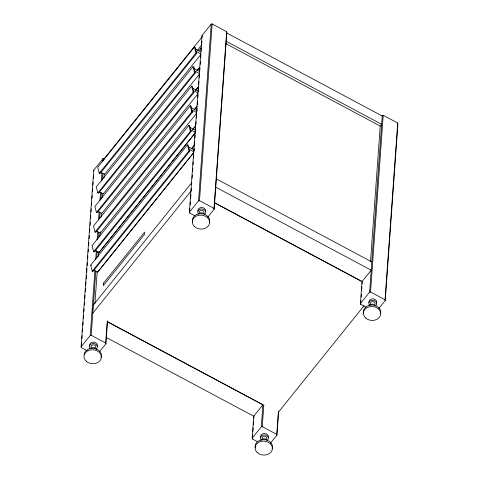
<?xml version="1.0" encoding="UTF-8"?>
<svg xmlns="http://www.w3.org/2000/svg" width="479" height="479" viewBox="0 0 479 479"><rect width="100%" height="100%" fill="white"/><g stroke="black" fill="none" stroke-linecap="round" stroke-linejoin="round"><path stroke-width="0.72" d="M87.226 350.76L81.298 347.598L81.089 346.838L93.752 170.129L102.925 158.729L103.865 158.585L103.727 160.525M81.46 345.359L81.675 342.377M81.939 338.653L82.154 335.665M82.424 331.941L82.633 328.959M82.903 325.229L83.118 322.247M83.382 318.517L83.597 315.535M83.867 311.811L84.076 308.829M84.346 305.099L84.561 302.117M84.825 298.387L85.04 295.405M85.31 291.675L85.519 288.693M85.735 285.712L86.004 281.987M86.214 279.006L86.483 275.275M86.699 272.294L86.962 268.563M87.178 265.582L87.394 262.6M87.657 258.87L87.873 255.888M88.142 252.164L88.352 249.182M88.621 245.452L88.837 242.47M89.1 238.74L89.316 235.758M89.585 232.034L89.795 229.046M90.064 225.322L90.28 222.34M90.543 218.61L90.759 215.628M91.028 211.898L91.238 208.916M91.507 205.192L91.723 202.21M91.986 198.48L92.202 195.498M92.471 191.768L92.681 188.786M92.95 185.062L93.165 182.074M93.429 178.35L93.645 175.368M81.089 346.838L90.256 335.432L94.908 270.569M95.71 259.384L96.351 250.439M97.099 239.997L97.686 231.8M98.542 219.867L99.129 211.664M99.931 200.485L100.518 192.283M101.32 181.098L101.907 172.895M102.71 161.71L102.925 158.729M92.663 310.224L92.86 307.476M99.476 351.766L105.895 343.784L105.685 343.024L91.202 335.288L95.824 270.755M96.734 258.115L97.213 251.421M98.171 238.039L98.596 232.087M99.554 218.699L99.985 212.754M100.943 199.366L101.422 192.678M102.326 180.032L102.805 173.338M94.932 303.452L97.213 271.629M98.303 256.493L98.62 252.056M99.704 236.919L100.021 232.483M101.105 217.352L101.422 212.916M102.512 197.785L102.775 194.085M103.913 178.2L104.23 173.763M93.764 270.276L97.506 272.276L193.779 152.448M95.165 250.709L98.908 252.708L98.997 251.451M96.566 231.141L100.309 233.141L100.398 231.884M97.973 211.574L101.722 213.43M99.375 192.001L103.129 193.857M100.153 172.087L104.53 174.278M105.685 343.024L107.278 320.78M105.895 343.784L107.476 321.702L262.905 404.701L261.324 426.789L252.152 438.189L252.361 438.95L257.63 441.764M194.851 215.778L189.588 212.963L189.373 212.203L202.042 35.5L211.209 24.094L212.155 23.95L226.639 31.686L226.848 32.446L214.179 209.149L207.76 217.131M189.588 212.963L189.906 208.545M190.169 204.868L190.379 201.922M190.642 198.24L190.905 194.558M191.169 190.882L191.366 188.133M191.612 184.702L191.762 182.643L93.01 305.416M192.079 178.176L192.295 175.206M192.558 171.488L192.774 168.512M193.037 164.794L193.253 161.818M193.516 158.1L193.732 155.124M194.001 151.406L194.211 148.43M194.48 144.712L194.69 141.742M194.959 138.024L195.169 135.048M195.438 131.33L195.654 128.354M195.917 124.636L196.133 121.66M196.396 117.942L196.612 114.966M196.875 111.248L197.091 108.278M197.354 104.56L197.57 101.584M197.839 97.866L198.049 94.89M198.318 91.172L198.528 88.196M198.797 84.478L199.007 81.508M199.276 77.79L199.492 74.814M199.755 71.096L199.971 68.12M200.234 64.402L200.45 61.426M200.713 57.708L200.929 54.732M201.192 51.014L201.408 48.044M201.671 44.379L201.916 40.949M189.373 212.203L198.546 200.803L211.209 24.094M214.179 209.149L213.969 208.389L199.486 200.653L212.155 23.95M213.969 208.389L226.639 31.686M252.152 438.189L253.726 416.215L262.899 404.815L107.47 321.81M252.361 438.95L252.684 434.477M252.9 431.495L253.163 427.765M253.379 424.783L253.648 421.053M253.858 418.071L254.02 415.838M270.539 443.117L276.958 435.136L276.748 434.375L262.264 426.639L263.833 404.731M276.748 434.375L278.329 412.293L364.07 305.692M276.958 435.136L278.67 411.275M365.92 307.129L360.651 304.315L360.442 303.554L362.022 281.472L214.496 202.689M360.651 304.315L360.915 300.662M361.172 297.01L361.382 294.094M361.645 290.442L361.908 286.789M362.118 283.867L362.22 282.406M370.506 261.444L380.212 126.079L381.643 124.3L226.214 41.296M360.442 303.554L369.608 292.154L382.278 115.445L383.218 115.301L397.702 123.037L397.911 123.798L385.248 300.501L378.829 308.482M385.248 300.501L385.032 299.74L370.548 292.004L383.218 115.301M385.032 299.74L397.702 123.037M103.823 159.154L202.21 36.829L202.042 35.5M194.426 47.02L97.692 167.285L99.243 173.35L100.003 173.608L196.737 53.337L195.187 47.277L194.426 47.02L195.977 53.079L99.243 173.35M197.402 50.307L201.623 45.068M198.845 50.744L201.186 47.828M104.518 174.416L200.797 54.588M193.025 66.599L96.291 186.87L97.842 192.935L98.602 193.193L195.336 72.922L193.785 66.862L193.025 66.599L194.576 72.664L97.842 192.935M197.001 70.551L199.809 67.054M196.971 70.91L199.785 67.413M103.117 194.001L199.39 74.173M191.624 86.172L94.89 206.437L96.441 212.502L97.201 212.76L193.935 92.489L192.378 86.43L191.624 86.172L193.175 92.231L96.441 212.502M195.594 90.136L198.408 86.639M195.57 90.477L198.384 86.98M101.716 213.568L197.989 93.74M190.217 105.739L93.483 226.01L95.034 232.07L95.794 232.327L192.528 112.062L190.977 105.997L190.217 105.739L191.768 111.799L95.034 232.07M194.193 109.703L197.001 106.206M194.169 110.044L196.977 106.548M100.309 233.141L196.588 113.307M188.816 125.306L92.082 245.577L93.633 251.637L94.393 251.9L191.127 131.629L189.576 125.564L188.816 125.306L190.367 131.372L93.633 251.637M192.792 129.27L195.6 125.773M192.762 129.617L195.576 126.121M98.919 252.565L195.187 132.881M98.908 252.708L195.175 133.018M90.681 265.144L187.415 144.874L188.175 145.137L189.726 151.196L92.992 271.467L92.231 271.21L90.681 265.144L91.441 265.402M92.231 271.21L188.966 150.939L187.415 144.874M191.384 148.837L194.199 145.347M191.828 148.598L194.175 145.688M97.506 272.276L193.773 152.585M92.782 313.206L191.534 190.426M198.546 200.803L199.486 200.653M90.256 335.432L91.202 335.288M369.608 292.154L370.548 292.004M261.324 426.789L262.264 426.639M195.977 53.079L196.737 53.337M194.576 72.664L195.336 72.922M193.175 92.231L193.935 92.489M191.768 111.799L192.528 112.062M190.367 131.372L191.127 131.629M188.966 150.939L189.726 151.196M226.806 33.015L382.236 116.014M226.1 43.781L380.212 126.079M195.66 49.127L200.755 51.852M196.264 51.481L200.629 53.816M194.258 68.713L199.354 71.437M194.863 71.066L199.228 73.401M192.857 88.286L198.587 91.345M193.456 90.639L197.821 92.968M191.45 107.853L197.186 110.912M192.055 110.206L196.42 112.535M190.049 127.42L195.779 130.48M190.654 129.773L195.019 132.108M188.648 146.987L194.378 150.053M189.247 149.34L193.618 151.675M216.352 178.895L371.776 261.899M215.754 187.181L371.183 270.18L362.016 281.58L214.49 202.803M106.2 337.432L253.726 416.215M93.752 170.129L93.968 170.895M363.663 313.29A8.688 6.969 4.1 0 1 372.105 305.003A8.688 6.969 4.1 0 1 380.607 313.685M369.165 305.482A3.916 3.137 4.1 0 1 375.931 305.877M370.506 303.782A2.293 1.838 4.1 0 1 372.836 301.602A2.293 1.838 4.1 0 1 374.931 304.039M369.028 302.62A3.916 3.137 4.1 0 1 373.003 298.896A3.916 3.137 4.1 0 1 376.578 303.057M369.866 305.494A3.916 3.137 4.1 0 1 370.093 301.057A3.916 3.137 4.1 0 1 375.62 301.381A3.916 3.137 4.1 0 1 375.392 305.812M255.373 447.925A8.688 6.969 4.1 0 1 264.198 439.65A8.688 6.969 4.1 0 1 272.132 448.901M261.582 440.123A3.916 3.137 4.1 0 1 261.803 435.692A3.916 3.137 4.1 0 1 267.33 436.016A3.916 3.137 4.1 0 1 267.102 440.446M262.223 438.417A2.293 1.838 4.1 0 1 264.546 436.231A2.293 1.838 4.1 0 1 266.641 438.674M260.744 437.255A3.916 3.137 4.1 0 1 264.713 433.525A3.916 3.137 4.1 0 1 268.288 437.692M260.875 440.117A3.916 3.137 4.1 0 1 267.647 440.512M91.154 347.065A2.293 1.838 4.1 0 1 93.483 344.88A2.293 1.838 4.1 0 1 95.578 347.323M84.106 354.753A8.688 6.969 4.1 0 1 94.261 348.425A8.688 6.969 4.1 0 1 101.063 357.55M89.675 345.904A3.916 3.137 4.1 0 1 93.65 342.174A3.916 3.137 4.1 0 1 97.225 346.341M89.926 348.089A3.916 3.137 4.1 0 1 91.279 344.018A3.916 3.137 4.1 0 1 96.483 344.88A3.916 3.137 4.1 0 1 96.04 349.095M89.812 348.766A3.916 3.137 4.1 0 1 96.578 349.161M199.444 212.431A2.293 1.838 4.1 0 1 201.773 210.251A2.293 1.838 4.1 0 1 203.862 212.688M192.594 221.939A8.688 6.969 4.1 0 1 201.419 213.664A8.688 6.969 4.1 0 1 209.353 222.915M197.965 211.269A3.916 3.137 4.1 0 1 201.934 207.545A3.916 3.137 4.1 0 1 205.509 211.706M198.216 213.454A3.916 3.137 4.1 0 1 199.569 209.389A3.916 3.137 4.1 0 1 204.773 210.245A3.916 3.137 4.1 0 1 204.329 214.46M198.102 214.131A3.916 3.137 4.1 0 1 204.868 214.526M103.458 283.257L103.284 285.676L144.389 234.572L144.562 232.153L103.458 283.257M365.639 318.02A8.688 6.969 4.1 0 0 380.308 315.745A8.688 6.969 4.1 0 0 370.123 306.608A8.688 6.969 4.1 0 0 365.639 318.02M257.355 452.655A8.688 6.969 4.1 0 0 272.024 450.38A8.688 6.969 4.1 0 0 261.833 441.243A8.688 6.969 4.1 0 0 257.355 452.655M86.286 361.304A8.688 6.969 4.1 0 0 100.955 359.028A8.688 6.969 4.1 0 0 90.77 349.886A8.688 6.969 4.1 0 0 86.286 361.304M194.576 226.669A8.688 6.969 4.1 0 0 209.245 224.394A8.688 6.969 4.1 0 0 199.054 215.257A8.688 6.969 4.1 0 0 194.576 226.669"/></g></svg>
